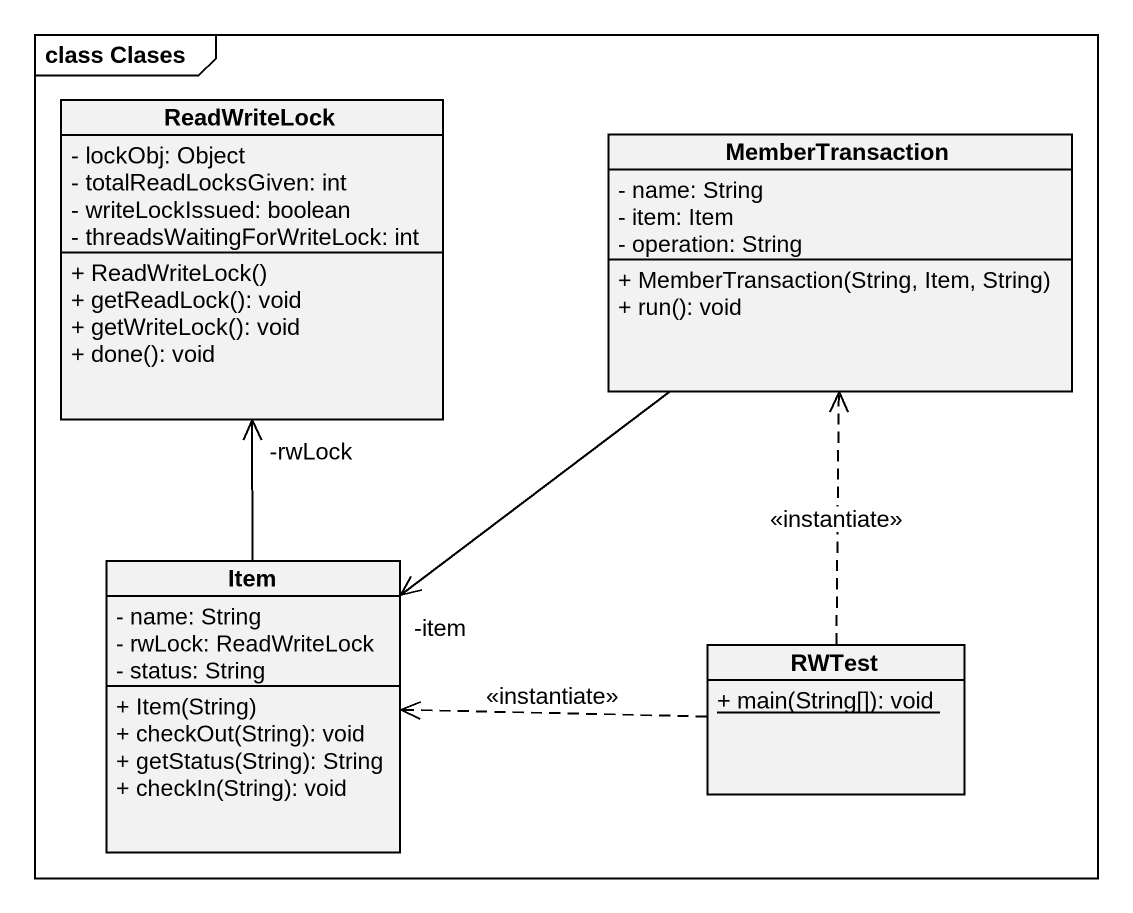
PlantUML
@startuml
mainframe class Clases
hide circle
hide empty members
skinparam classAttributeIconSize 0
class ReadWriteLock {
  - lockObj: Object
  - totalReadLocksGiven: int
  - writeLockIssued: boolean
  - threadsWaitingForWriteLock: int
  + ReadWriteLock()
  + getReadLock(): void
  + getWriteLock(): void
  + done(): void
}
class MemberTransaction {
  - name: String
  - item: Item
  - operation: String
  + MemberTransaction(String, Item, String)
  + run(): void
}
class Item {
  - name: String
  - rwLock: ReadWriteLock
  - status: String
  + Item(String)
  + checkOut(String): void
  + getStatus(String): String
  + checkIn(String): void
}
class RWTest {
  {static} + main(String[]): void
}
MemberTransaction --> "-item" Item
Item -up-> "-rwLock" ReadWriteLock
RWTest .up.> MemberTransaction : <<instantiate>>
RWTest .left.> Item : <<instantiate>>
@enduml
